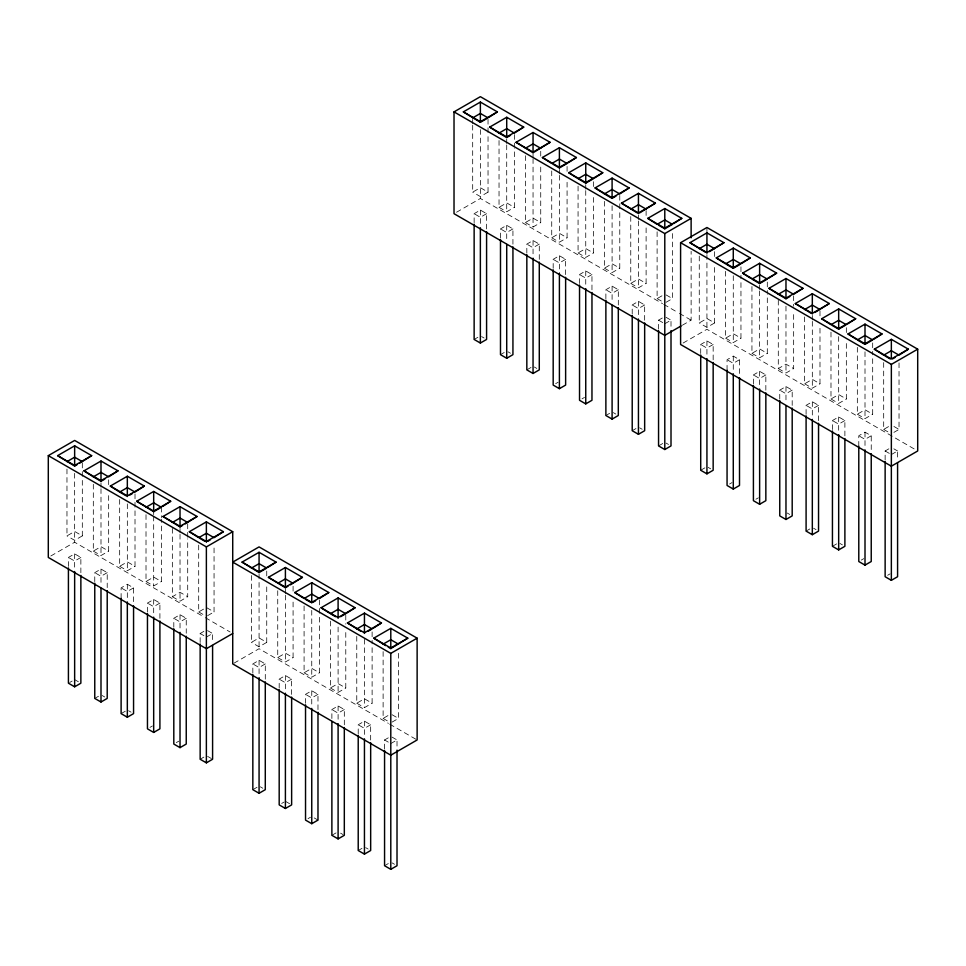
<?xml version="1.0" encoding="UTF-8"?>
<svg xmlns="http://www.w3.org/2000/svg" width="966" height="966" viewBox="0 0 966 966"><rect width="100%" height="100%" fill="white"/><g stroke="black" fill="none" stroke-linecap="round" stroke-linejoin="round"><path stroke-width="0.72" stroke-dasharray="4.83 3.62" d="M472.688 125.302L472.688 192.137L480.368 187.706L488.035 192.137L488.035 134.214M488.035 192.137L480.368 196.569L472.688 192.137M456.532 212.242L480.368 198.477L662.507 303.638M474.137 222.675L474.137 213.691L480.368 210.093L486.586 213.691L486.586 230.162M486.586 213.691L480.368 217.29L474.137 213.691M499.036 140.517L499.036 207.34L506.715 202.908L514.383 207.34L514.383 147.943M499.036 207.34L506.715 211.771L514.383 207.34M500.485 237.89L500.485 228.906L506.715 225.307L512.934 228.906L512.934 245.376M512.934 228.906L506.715 232.492L500.485 228.906M525.383 155.719L525.383 222.554L533.051 218.123L540.731 222.554L540.731 164.631M525.383 222.554L533.051 226.986L540.731 222.554M526.832 253.092L526.832 244.108L533.051 240.522L539.282 244.108L539.282 260.579M539.282 244.108L533.051 247.707L526.832 244.108M551.731 170.934L551.731 237.769L559.399 233.337L567.078 237.769L567.078 179.845M551.731 237.769L559.399 242.2L567.078 237.769M66.968 469.053L66.968 535.889L74.648 531.457L82.315 535.889L82.315 477.965M553.18 268.306L553.18 259.323L559.399 255.724L565.629 259.323L565.629 275.793M82.315 535.889L74.648 540.32L66.968 535.889M50.812 555.993L74.648 542.24L203.983 616.912M565.629 259.323L559.399 262.921L553.18 259.323M578.066 186.148L578.066 252.971L585.746 248.54L593.426 252.971L593.426 195.06M578.066 252.971L585.746 257.403L593.426 252.971M68.417 566.426L68.417 557.442L74.648 553.856L80.866 557.442L80.866 573.913M80.866 557.442L74.648 561.041L68.417 557.442M93.316 484.268L93.316 551.103L100.995 546.671L108.663 551.103L108.663 493.179M579.528 283.521L579.528 274.537L585.746 270.939L591.965 274.537L591.965 291.007M474.137 339.452L477.88 337.291M93.316 551.103L100.995 555.535L108.663 551.103M591.965 274.537L585.746 278.123L579.528 274.537M604.414 201.351L604.414 268.186L612.094 263.754L619.774 268.186L619.774 210.262M604.414 268.186L612.094 272.617L619.774 268.186M94.765 581.641L94.765 572.657L100.995 569.059L107.214 572.657L107.214 587.63M107.214 572.657L100.995 576.255L94.765 572.657M119.663 499.482L119.663 566.305L127.331 561.874L135.011 566.305L135.011 493.541M605.875 298.723L605.875 289.74L612.094 286.153L618.312 289.74L618.312 306.21M500.485 354.655L504.216 352.505M119.663 566.305L127.331 570.737L135.011 566.305M618.312 289.74L612.094 293.338L605.875 289.74M630.762 216.565L630.762 283.4L638.441 278.969L646.109 283.4L646.109 225.476M630.762 283.4L638.441 287.832L646.109 283.4M121.112 598.352L121.112 587.871L127.331 584.273L133.562 587.871L133.562 604.342M133.562 587.871L127.331 591.458L121.112 587.871M146.011 514.685L146.011 581.52L153.679 577.088L161.358 581.52L161.358 519.14M632.211 313.938L632.211 304.954L638.441 301.356L644.66 304.954L644.66 321.424M526.832 369.869L531.807 366.995M146.011 581.52L153.679 585.951L161.358 581.52M644.66 304.954L638.441 308.552L632.211 304.954M657.109 231.78L657.109 298.603L664.789 294.171M666.057 302.298L672.457 298.603L672.457 231.78M147.46 612.058L147.46 603.074L153.679 599.488L159.909 603.074L159.909 619.544M159.909 603.074L153.679 606.672L147.46 603.074M172.346 528.414L172.346 596.734L180.026 592.303L187.706 596.734L187.706 538.811M658.558 329.152L658.558 320.169L664.789 316.57M555.667 383.647L558.155 382.21M172.346 596.734L180.026 601.166L187.706 596.734M664.789 323.755L671.008 320.169L671.008 329.152M173.808 627.272L173.808 618.288L180.026 614.69L186.245 618.288L186.245 633.261M682.346 325.24L691.125 320.169L691.125 251.293M69.673 682.491L72.16 681.054M186.245 618.288L180.026 621.887L173.808 618.288M198.694 545.114L198.694 611.937L206.374 607.505L214.054 611.937L214.054 545.114M699.263 256.111L699.263 322.946L706.931 318.514L714.611 322.946L714.611 265.022M582.015 398.849L584.502 397.412M207.654 615.632L214.054 611.937M714.611 322.946L706.931 327.377L699.263 322.946M683.095 343.051L706.931 329.285L915.104 449.468M200.155 642.487L200.155 633.503L203.886 631.341M700.712 353.484L700.712 344.5L706.931 340.913L713.162 344.5L713.162 360.97M94.765 698.418L98.496 696.257M206.374 637.089L212.592 633.503L212.592 642.487M713.162 344.5L706.931 348.098L700.712 344.5M725.611 271.325L725.611 338.148L733.279 333.717L740.958 338.148L740.958 280.237M605.875 415.501L609.606 413.339M725.611 338.148L733.279 342.58L740.958 338.148M727.06 370.195L727.06 359.714L733.279 356.116L739.509 359.714L739.509 376.185M121.112 713.62L126.087 710.747M739.509 359.714L733.279 363.301L727.06 359.714M251.389 575.531L251.389 642.366L259.069 637.934L266.737 642.366L266.737 584.442M751.946 286.528L751.946 353.363L759.626 348.931L767.306 353.363L767.306 293.954M632.211 430.715L635.954 428.554M266.737 642.366L259.069 646.797L251.389 642.366M751.946 353.363L759.626 357.794L767.306 353.363M233.977 663.195L259.069 648.705L388.392 723.377M252.838 672.904L252.838 663.92L259.069 660.321L265.288 663.92L265.288 680.39M753.408 383.9L753.408 374.917L759.626 371.33L765.845 374.917L765.845 391.387M149.947 727.398L152.435 725.961M265.288 663.92L259.069 667.518L252.838 663.92M765.845 374.917L759.626 378.515L753.408 374.917M277.737 590.745L277.737 657.568L285.405 653.137L293.084 657.568L293.084 599.657M778.294 300.257L778.294 368.577L785.974 364.146L793.654 368.577L793.654 312.139M658.558 445.918L663.533 443.044M277.737 657.568L285.405 662L293.084 657.568M778.294 368.577L785.974 373.009L793.654 368.577M279.186 688.118L279.186 679.134L285.405 675.536L291.635 679.134L291.635 695.592M779.755 399.115L779.755 390.131L785.974 386.545L792.192 390.131L792.192 406.601M176.295 742.612L178.782 741.176M291.635 679.134L285.405 682.721L279.186 679.134M792.192 390.131L785.974 393.73L779.755 390.131M304.085 605.948L304.085 672.783L311.752 668.351L319.432 672.783L319.432 614.859M804.642 316.957L804.642 383.78L812.321 379.348L819.989 383.78L819.989 325.868M304.085 672.783L311.752 677.214L319.432 672.783M804.642 383.78L812.321 388.211L819.989 383.78M305.534 703.32L305.534 694.337L311.752 690.75L317.983 694.337L317.983 710.807M806.091 414.329L806.091 405.346L812.321 401.747L818.54 405.346L818.54 421.816M200.155 759.252L203.886 757.102M700.712 470.261L705.687 467.387M317.983 694.337L311.752 697.935L305.534 694.337M818.54 405.346L812.321 408.932L806.091 405.346M330.42 621.162L330.42 687.997L338.1 683.566L345.78 687.997L345.78 630.073M830.989 332.159L830.989 398.994L838.669 394.563L846.337 398.994L846.337 341.07M330.42 687.997L338.1 692.429L345.78 687.997M830.989 398.994L838.669 403.426L846.337 398.994M331.881 718.535L331.881 709.551L338.1 705.953L344.319 709.551L344.319 726.021M832.438 429.532L832.438 420.548L838.669 416.962L844.888 420.548L844.888 437.018M729.547 484.026L732.035 482.589M344.319 709.551L338.1 713.149L331.881 709.551M844.888 420.548L838.669 424.146L832.438 420.548M356.768 636.377L356.768 703.2L364.448 698.768L372.115 703.2L372.115 645.288M857.337 347.374L857.337 414.209L865.005 409.777L872.684 414.209L872.684 356.285M356.768 703.2L364.448 707.631L372.115 703.2M857.337 414.209L865.005 418.64L872.684 414.209M358.217 733.749L358.217 724.766L364.448 721.167L370.666 724.766L370.666 741.224M858.786 446.244L858.786 435.763L865.005 432.176L871.235 435.763L871.235 452.233M252.838 789.681L257.813 786.807M755.895 499.241L758.382 497.804M370.666 724.766L364.448 728.352L358.217 724.766M871.235 435.763L865.005 439.361L858.786 435.763M383.116 651.579L383.116 718.414L388.235 715.456M883.685 362.588L883.685 429.411L891.352 424.98M392.075 722.109L398.463 718.414L398.463 651.579M893.912 432.37L899.032 429.411L899.032 362.588M384.565 748.952L384.565 739.968L388.296 737.819M885.134 459.961L885.134 450.977L890.109 448.103M281.674 803.446L284.161 802.009M390.795 743.566L397.014 739.968L397.014 750.449M891.352 454.563L897.583 450.977L897.583 459.961M308.021 818.661L310.509 817.224M806.091 531.095L809.834 528.945M331.881 835.312L336.856 832.438M832.438 546.309L837.413 543.435M358.217 850.515L361.96 848.365M861.274 560.087L863.761 558.65M384.565 865.729L388.296 863.568M887.621 575.289L890.109 573.852M666.057 294.908L672.457 298.603M893.912 426.465L899.032 429.411M657.109 298.603L663.509 302.298M883.685 429.411L890.072 433.106M663.811 304.387L678.12 312.658M679.424 313.407L691.125 320.169M666.033 317.295L671.008 320.169M893.84 448.816L897.583 450.977M658.558 320.169L663.533 323.042M885.134 450.977L890.109 453.851M481.611 336.579L484.099 338.015M507.959 351.781L510.446 353.218M534.307 366.995L536.794 368.432M613.338 412.627L615.825 414.064M639.685 427.841L642.173 429.278M666.033 443.044L668.52 444.481M708.187 467.387L710.674 468.824M787.218 513.018L789.705 514.455M813.565 528.221L816.053 529.658M839.913 543.435L842.4 544.872M392.075 714.719L398.463 718.414M198.694 611.937L203.814 614.895M383.116 718.414L388.235 721.373M205.287 617.66L230.101 631.993M389.696 724.138L415.827 739.219M207.618 630.629L212.592 633.503M392.039 737.094L397.014 739.968M200.155 633.503L203.886 635.652M384.565 739.968L388.296 742.13M74.648 679.605L78.379 681.767M102.239 695.544L104.726 696.981M128.587 710.747L131.074 712.183M207.618 756.378L211.349 758.539M260.313 786.807L262.8 788.244M285.405 801.297L290.392 804.171M314.24 817.936L317.983 820.098M340.587 833.151L343.075 834.588M365.691 847.641L368.179 849.078M392.039 862.855L394.526 864.292M872.684 342.918L872.684 354.8M865.005 351.805L865.005 418.64M865.005 432.176L865.005 448.635M846.337 327.703L846.337 335.13M838.669 336.591L838.669 403.426M838.669 416.962L838.669 433.432M819.989 311.016L819.989 316.957M812.321 315.447L812.321 319.951M812.321 321.388L812.321 388.211M812.321 401.747L812.321 418.218M793.654 295.801L793.654 306.198M785.974 306.174L785.974 373.009M785.974 386.545L785.974 402.713M767.306 282.072L767.306 292.469M759.626 285.018L759.626 289.522M759.626 290.959L759.626 357.794M759.626 371.33L759.626 387.801M740.958 266.87L740.958 278.751M733.279 275.757L733.279 342.58M733.279 356.116L733.279 372.586M714.611 251.655L714.611 259.081M706.931 227.493L706.931 231.973M706.931 254.601L706.931 329.285M706.931 340.913L706.931 357.372M646.109 210.624L646.109 216.565M638.441 215.056L638.441 219.56M638.441 220.997L638.441 287.832M638.441 301.356L638.441 317.826M619.774 195.41L619.774 208.777M612.094 205.782L612.094 272.617M612.094 286.153L612.094 302.624M593.426 181.693L593.426 189.119M585.746 184.639L585.746 189.143M585.746 190.58L585.746 257.403M585.746 270.939L585.746 287.409M567.078 166.478L567.078 173.904M559.399 169.424L559.399 173.928M559.399 175.365L559.399 242.2M559.399 255.724L559.399 273.39M540.731 151.264L540.731 158.69M533.051 152.725L533.051 157.229M533.051 158.666L533.051 226.986M533.051 240.522L533.051 256.69M514.383 134.576L514.383 146.458M506.715 139.007L506.715 143.511M506.715 144.948L506.715 211.771M506.715 225.307L506.715 241.778M488.035 119.361L488.035 132.728M480.368 129.613L480.368 198.477M480.368 210.093L480.368 226.563M472.688 119.361L472.688 123.817M372.115 631.921L372.115 643.803M364.448 639.323L364.448 707.631M364.448 721.167L364.448 736.14M345.78 615.221L345.78 624.133M338.1 627.079L338.1 692.429M338.1 705.953L338.1 722.423M319.432 600.007L319.432 613.374M311.752 610.379L311.752 677.214M311.752 690.75L311.752 706.919M293.084 586.29L293.084 593.716M285.405 589.236L285.405 593.74M285.405 595.177L285.405 662M285.405 675.536L285.405 692.006M266.737 571.075L266.737 578.501M259.069 574.021L259.069 648.705M259.069 660.321L259.069 677.987M187.706 523.958L187.706 537.325M180.026 528.39L180.026 532.894M180.026 534.331L180.026 601.166M180.026 614.69L180.026 631.16M161.358 507.259L161.358 517.655M153.679 511.69L153.679 514.661M153.679 516.146L153.679 585.951M153.679 599.488L153.679 615.958M127.331 503.914L127.331 570.737M127.331 584.273L127.331 600.743M108.663 479.812L108.663 487.238M100.995 482.759L100.995 487.262M100.995 488.699L100.995 555.535M100.995 569.059L100.995 585.529M82.315 463.112L82.315 476.48M74.648 473.364L74.648 542.24M74.648 553.856L74.648 570.326"/><path stroke-width="1.45" d="M489.207 117.127L497.381 111.887L480.368 102.07L463.354 111.887L480.368 122.308L488.035 117.876L480.368 113.445L472.688 117.876M523.717 127.101L514.383 133.091L506.715 128.659L499.036 133.091L489.702 127.101L506.715 117.272L523.717 127.101L506.715 136.918L489.702 127.101M534.331 151.988L550.065 142.304L533.051 132.487L516.049 142.304L531.783 151.988M79.767 463.112L91.661 455.638L74.648 445.821L57.634 455.638L74.648 466.059L77.208 464.586M568.25 162.759L576.412 157.518L559.399 147.701L542.397 157.518L551.731 163.508L559.399 159.076L567.078 163.508L559.399 167.939L553.011 164.244M117.997 470.853L108.663 476.842L100.995 472.41L93.316 476.842L83.982 470.853L100.995 461.036L117.997 470.853L100.995 480.67L83.982 470.853M594.585 177.973L602.76 172.733L585.746 162.904L568.732 172.733L576.907 177.973M144.345 486.067L135.011 492.056L127.331 487.625L119.663 492.056L110.329 486.067L127.331 476.238L144.345 486.067L127.331 495.884L110.329 486.067M629.107 187.935L619.774 193.924L612.094 189.493L604.414 193.924L595.08 187.935L612.094 178.118L629.107 187.935L612.094 197.764L595.08 187.935M162.529 506.51L170.692 501.269L153.679 491.452L136.677 501.269L153.679 511.69L161.358 507.259L153.679 502.827L146.011 507.259M639.721 212.834L655.443 203.15L638.441 193.333L621.428 203.15L637.162 212.834M185.146 523.946L197.04 516.484L180.026 506.667L163.012 516.484L180.026 526.905L182.586 525.432M673.628 223.605L681.791 218.364L664.789 208.535L647.775 218.364L657.109 224.354L664.789 219.922L672.457 224.354L664.789 228.785L658.389 225.09M223.388 531.698L214.054 537.688L206.374 533.256L198.694 537.688L189.36 531.698L206.374 521.869L223.388 531.698L206.374 541.515L189.36 531.698M709.491 251.643L723.945 242.695L706.931 232.878L689.929 242.695L705.663 252.38M267.908 567.356L276.071 562.115L259.069 552.298L242.055 562.115L259.069 572.536L266.737 568.105L259.069 563.673L251.389 568.105M742.13 263.15L750.292 257.91L733.279 248.093L716.277 257.91L725.611 263.899L733.279 259.468L740.958 263.899M290.524 584.792L302.418 577.33L285.405 567.501L268.403 577.33L285.405 587.751L287.965 586.265M768.465 278.353L776.64 273.124L759.626 263.295L742.612 273.124L750.787 278.353M328.766 592.532L319.432 598.522L311.752 594.09L304.085 598.522L294.739 592.532L311.752 582.715L328.766 592.532L311.752 602.361L294.739 592.532M802.988 288.327L793.654 294.316L785.974 289.885L778.294 294.316L768.96 288.327L785.974 278.51L802.988 288.327L785.974 298.156L768.96 288.327M346.939 612.987L355.114 607.747L338.1 597.93L321.086 607.747L329.261 612.987M814.881 312.477L829.323 303.541L812.321 293.724L795.308 303.541L811.042 313.225M373.287 628.202L381.461 622.961L364.448 613.132L347.434 622.961L360.608 631.16M847.508 323.984L855.671 318.756L838.669 308.927L821.655 318.756L830.989 324.733L838.669 320.301L846.337 324.733M388.235 647.111L390.795 648.584L407.797 638.164L390.795 628.347L373.782 638.164L385.675 645.638M873.856 339.199L882.018 333.958L865.005 324.141L848.003 333.958L856.166 339.199M908.366 349.173L899.032 355.162L891.352 350.73L883.685 355.162L874.339 349.173L891.352 339.356L908.366 349.173L891.352 358.99L874.339 349.173M681.09 325.965L664.789 335.371L454.02 213.691L454.02 111.887L480.368 96.672L691.125 218.364L691.125 237.829M497.381 111.887L480.368 121.704L463.354 111.887M499.036 133.091L506.715 137.522L510.543 135.3M525.383 148.293L533.051 143.862L540.731 148.293M550.065 142.304L533.051 152.133L516.049 142.304M232.721 633.503L206.374 648.705L48.3 557.442L48.3 455.638L74.648 440.436L232.721 531.698L232.721 663.92L390.795 755.183L417.131 739.968L417.131 638.164L259.069 546.901L232.721 562.115L390.795 653.378L417.131 638.164M576.412 157.518L559.399 167.335L542.397 157.518M66.968 461.627L74.648 457.196L82.315 461.627M91.661 455.638L74.648 465.467L57.634 455.638M602.76 172.733L585.746 182.55L568.732 172.733M93.316 476.842L100.995 481.273L104.823 479.064M615.934 196.146L612.094 198.356L604.414 193.924M129.891 495.003L132.451 493.529M630.762 209.139L638.441 204.707L646.109 209.139M655.443 203.15L638.441 212.967L621.428 203.15M170.692 501.269L153.679 511.099L136.677 501.269M681.791 218.364L664.789 228.181L647.775 218.364M454.02 111.887L664.789 233.567L691.125 218.364M474.137 224.172L474.137 339.452L480.368 343.039L486.586 339.452L486.586 231.659M172.346 522.473L180.026 518.042L187.706 522.473M197.04 516.484L180.026 526.301L163.012 516.484M680.595 242.695L706.931 227.493L917.7 349.173L917.7 450.977L891.352 466.18L680.595 344.5L680.595 242.695L891.352 364.375L917.7 349.173M500.485 239.387L500.485 354.655L506.715 358.253L512.934 354.655L512.934 246.873M699.263 248.685L706.931 244.253L714.611 248.685M723.945 242.695L706.931 252.524L689.929 242.695M207.654 541.383L210.214 539.897M48.3 455.638L206.374 546.901L232.721 531.698M526.832 254.589L526.832 369.869L533.051 373.468L539.282 369.869L539.282 262.076M750.292 257.91L733.279 267.727L716.277 257.91M726.891 264.636L733.279 268.331L739.678 264.636M553.18 269.804L553.18 385.084L559.399 388.67L565.629 385.084L565.629 277.29M276.071 562.115L259.069 571.932L242.055 562.115M776.64 273.124L759.626 282.941L742.612 273.124M759.626 283.533L767.306 279.102L759.626 274.67L751.946 279.102L759.626 283.533L759.626 263.295M68.417 567.923L68.417 683.203L74.648 686.802L80.866 683.203L80.866 575.41M579.528 285.018L579.528 400.286L585.746 403.885L591.965 400.286L591.965 292.493M277.737 583.319L285.405 578.888L293.084 583.319M302.418 577.33L285.405 587.147L268.403 577.33M789.814 296.538L785.974 298.748L778.294 294.316M94.765 583.138L94.765 698.418L100.995 702.004L107.214 698.418L107.214 590.624M605.875 300.221L605.875 415.501L612.094 419.099L618.312 415.501L618.312 307.707M804.642 309.531L812.321 305.099L819.989 309.531M829.323 303.541L812.321 313.358L795.308 303.541M313.032 602.216L315.592 600.743M121.112 598.352L121.112 713.62L127.331 717.219L133.562 713.62L133.562 605.839M632.211 315.435L632.211 430.715L638.441 434.302L644.66 430.715L644.66 322.922M355.114 607.747L338.1 617.564L321.086 607.747M855.671 318.756L838.669 328.573L821.655 318.756M340.66 616.694L345.78 613.736L338.1 609.305L330.42 613.736L335.54 616.694M832.269 325.482L838.669 329.165L845.057 325.482M147.46 613.555L147.46 728.835L153.679 732.433L159.909 728.835L159.909 621.041M658.558 330.65L658.558 445.918L664.789 449.516L671.008 445.918L671.008 330.65M356.768 628.951L364.448 624.519L372.115 628.951L368.288 631.16M381.461 622.961L364.448 632.778L347.434 622.961M882.018 333.958L865.005 343.775L848.003 333.958M865.005 344.379L872.684 339.947L865.005 335.516L857.337 339.947L865.005 344.379L865.005 324.141M173.808 628.769L173.808 744.049L180.026 747.636L186.245 744.049L186.245 636.256M383.116 644.153L390.795 639.721L398.463 644.153M407.797 638.164L390.795 647.993L373.782 638.164M892.632 358.857L895.192 357.372M200.155 643.984L200.155 759.252L206.374 762.85L212.592 759.252L212.592 645.481M700.712 354.981L700.712 470.261L706.931 473.847L713.162 470.261L713.162 362.467M727.06 370.195L727.06 485.463L733.279 489.062L739.509 485.463L739.509 377.682M252.838 674.401L252.838 789.681L259.069 793.267L265.288 789.681L265.288 681.887M753.408 385.398L753.408 500.678L759.626 504.276L765.845 500.678L765.845 392.884M279.186 689.615L279.186 804.883L285.405 808.482L291.635 804.883L291.635 697.09M779.755 400.612L779.755 515.892L785.974 519.479L792.192 515.892L792.192 408.099M305.534 704.818L305.534 820.098L311.752 823.696L317.983 820.098L317.983 712.304M806.091 415.827L806.091 531.095L812.321 534.693L818.54 531.095L818.54 423.313M331.881 721.53L331.881 835.312L338.1 838.899L344.319 835.312L344.319 727.519M832.438 431.029L832.438 546.309L838.669 549.908L844.888 546.309L844.888 438.516M358.217 735.247L358.217 850.515L364.448 854.113L370.666 850.515L370.666 742.721M858.786 446.244L858.786 561.524L865.005 565.11L871.235 561.524L871.235 453.73M384.565 750.449L384.565 865.729L390.795 869.328L397.014 865.729L397.014 750.449M885.134 461.458L885.134 576.726L891.352 580.325L897.583 576.726L897.583 462.955M884.953 355.899L890.072 358.857M119.663 492.056L126.063 495.751M199.974 538.424L205.094 541.383M305.353 599.27L310.472 602.216M891.352 339.356L891.352 358.157M891.352 364.375L891.352 580.325M865.005 449.842L865.005 565.11M838.669 308.927L838.669 329.213M838.669 434.628L838.669 549.908M812.321 293.724L812.321 314.01M812.321 419.413L812.321 534.693M785.974 278.51L785.974 298.796M785.974 405.708L785.974 519.479M759.626 388.996L759.626 504.276M733.279 248.093L733.279 268.379M733.279 373.782L733.279 489.062M706.931 232.878L706.931 253.164M706.931 358.579L706.931 473.847M664.789 208.535L664.789 228.833M664.789 233.567L664.789 449.516M638.441 193.333L638.441 213.619M638.441 319.022L638.441 434.302M612.094 178.118L612.094 198.404M612.094 305.316L612.094 419.099M585.746 162.904L585.746 183.202M585.746 288.605L585.746 403.885M559.399 147.701L559.399 167.987M559.399 273.39L559.399 388.67M533.051 132.487L533.051 152.773M533.051 258.188L533.051 373.468M506.715 117.272L506.715 137.57M506.715 244.47L506.715 358.253M480.368 102.07L480.368 122.356M480.368 227.759L480.368 343.039M390.795 628.347L390.795 648.633M390.795 653.378L390.795 869.328M364.448 613.132L364.448 633.43M364.448 738.833L364.448 854.113M338.1 597.93L338.1 618.216M338.1 723.619L338.1 838.899M311.752 582.715L311.752 603.001M311.752 708.416L311.752 823.696M285.405 567.501L285.405 587.799M285.405 693.202L285.405 808.482M259.069 552.298L259.069 572.584M259.069 677.987L259.069 793.267M206.374 521.869L206.374 542.168M206.374 546.901L206.374 762.85M180.026 506.667L180.026 526.953M180.026 632.356L180.026 747.636M153.679 491.452L153.679 511.739M153.679 617.153L153.679 732.433M127.331 476.238L127.331 496.536M127.331 601.939L127.331 717.219M100.995 461.036L100.995 481.322M100.995 588.222L100.995 702.004M74.648 445.821L74.648 466.107M74.648 571.522L74.648 686.802M585.746 174.291L578.066 178.722L585.746 183.154L593.426 178.722L585.746 174.291"/></g></svg>
